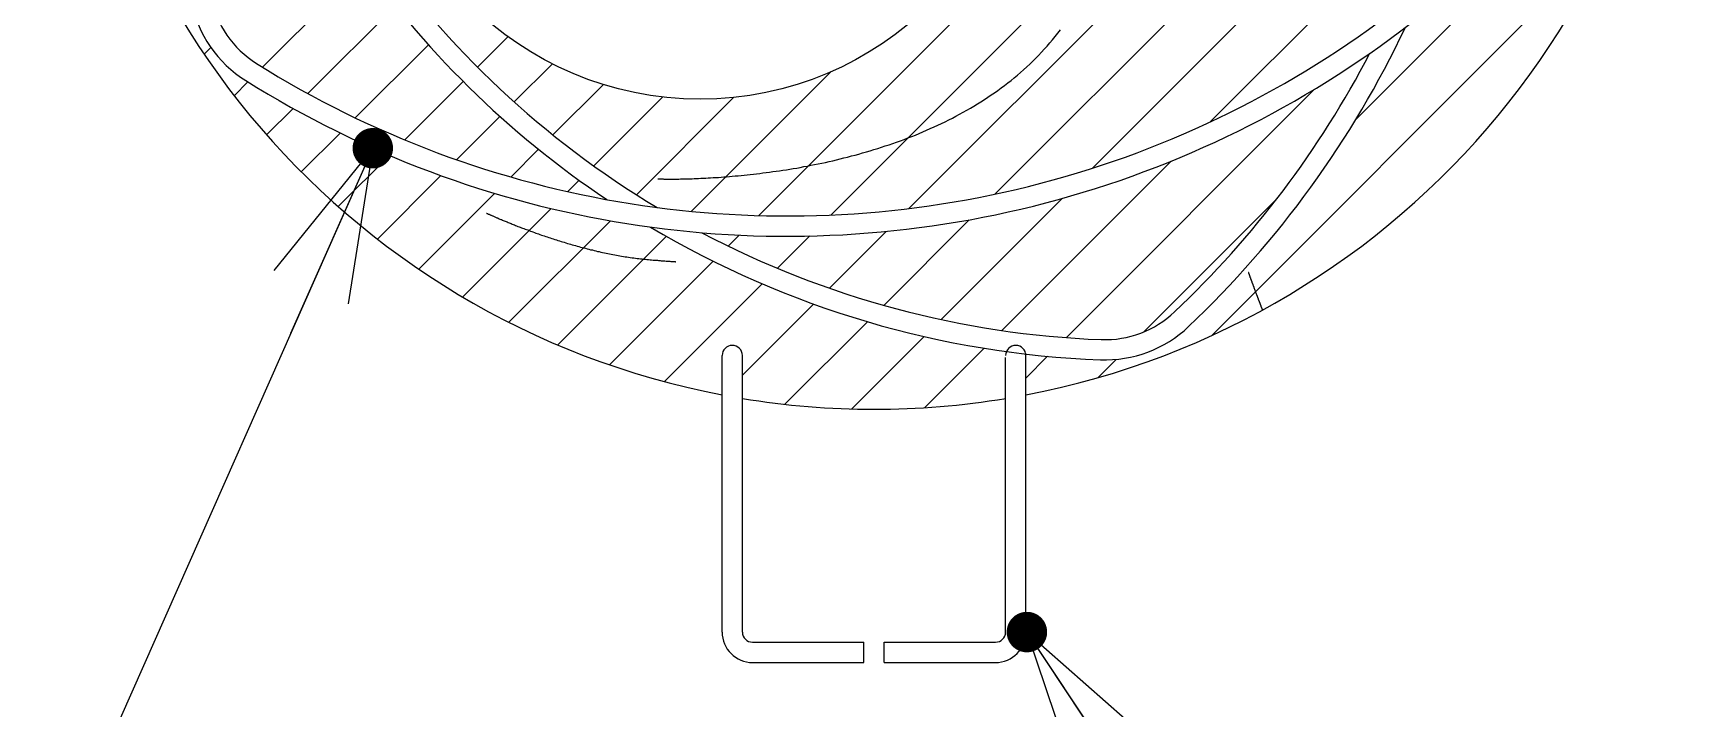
# Model space of a CAD drawing. Extents: x 443 to 1217, y -1921 to -677.
# Drawn here: x 555.49 to 577.21, y -1457.22 to -1448.33 of the extents above; entities that cross this region are included whole.
import ezdxf

# ---------------------------------------------------------------- set-up
doc = ezdxf.new("R2010")
doc.units = 0
doc.header["$MEASUREMENT"] = 0
doc.layers.get('0').update_dxf_attribs({"linetype": 'CONTINUOUS'})
for name, color, linetype in [('2', 2, 'CONTINUOUS'), ('3', 8, 'CONTINUOUS'), ('5', 7, 'CONTINUOUS')]:
    doc.layers.add(name, color=color, linetype=linetype)

# ---------------------------------------------------------------- blocks, each defined once
blk = doc.blocks.new('OPEN330A')
at = {"color": 0}
for q in [(30, 8.0385), (30, -8.0385), (40, 0)]:
    blk.add_line((0, 0), q, dxfattribs=at)
blk = doc.blocks.new('NEGDOTSMALL')
at = {"color": 0, "const_width": 4}
blk.add_lwpolyline([(-2, 0, 1), (2, 0, 1), (-2, 0)], format="xyb", dxfattribs=at)

msp = doc.modelspace()

# ---------------------------------------------------------------- linework, layer by layer
at = {"color": 7, "linetype": 'Continuous'}
for p, q in [((559.964, -1449.843), (555.085, -1460.845)), ((568.569, -1456.205), (574.554, -1465.213))]:
    msp.add_line(p, q, dxfattribs=at)
at = {"color": 0}
for q in [(558.663, -1451.452), (558.882, -1452.278), (559.641, -1451.887)]:
    msp.add_line((559.964, -1449.843), q, dxfattribs=at)
at = {"color": 0, "const_width": 0.266}
msp.add_lwpolyline([(560.096, -1449.829, 1), (559.831, -1449.857, 1), (560.096, -1449.829)], format="xyb", dxfattribs=at)
at = {"layer": '2', "color": 8, "linetype": 'Continuous'}
for p, q in [((565.041, -1450.729), (574.479, -1441.29)), ((565.99, -1450.721), (574.54, -1442.171)), ((567.017, -1450.636), (574.538, -1443.115)), ((568.149, -1450.447), (574.458, -1444.137)), ((569.431, -1450.106), (574.274, -1445.263)), ((572.893, -1449.469), (576.799, -1445.564)), ((570.981, -1449.498), (573.937, -1446.542)), ((571, -1452.305), (576.244, -1447.061)), ((558.514, -1448.779), (559.854, -1447.439)), ((559.11, -1449.125), (560.261, -1447.973)), ((557.743, -1448.607), (557.833, -1448.518)), ((559.733, -1449.444), (560.695, -1448.482)), ((561.341, -1448.777), (561.743, -1448.376)), ((561.825, -1449.235), (562.327, -1448.733)), ((558.14, -1449.153), (558.321, -1448.972)), ((560.384, -1449.734), (561.153, -1448.965)), ((564.154, -1450.673), (565.988, -1448.839)), ((562.334, -1449.668), (562.997, -1449.005)), ((562.87, -1450.074), (563.774, -1449.17)), ((563.432, -1450.454), (564.71, -1449.176)), ((569.088, -1452.333), (572.354, -1449.067)), ((558.566, -1449.668), (558.914, -1449.321)), ((561.066, -1449.994), (561.636, -1449.424)), ((559.023, -1450.154), (559.533, -1449.643)), ((559.508, -1450.61), (560.181, -1449.938)), ((561.78, -1450.222), (562.145, -1449.857)), ((568.24, -1452.239), (570.465, -1450.014)), ((560.024, -1451.037), (560.857, -1450.203)), ((562.53, -1450.414), (562.679, -1450.265)), ((560.569, -1451.433), (561.566, -1450.437)), ((561.146, -1451.798), (562.308, -1450.636)), ((567.441, -1452.096), (569.034, -1450.503)), ((570.103, -1452.26), (571.864, -1450.498)), ((561.755, -1452.131), (563.089, -1450.797)), ((566.687, -1451.909), (567.81, -1450.785)), ((562.398, -1452.43), (563.826, -1451.001)), ((564.64, -1451.129), (564.784, -1450.986)), ((565.289, -1451.422), (565.714, -1450.997)), ((565.97, -1451.683), (566.716, -1450.937)), ((563.079, -1452.691), (564.441, -1451.328)), ((563.8, -1452.912), (565.086, -1451.626)), ((564.826, -1452.827), (565.762, -1451.892)), ((565.385, -1453.21), (566.471, -1452.124)), ((566.266, -1453.271), (567.218, -1452.319)), ((567.225, -1453.254), (568.006, -1452.473)), ((568.556, -1452.865), (568.841, -1452.579)), ((569.503, -1452.86), (569.743, -1452.619))]:
    msp.add_line(p, q, dxfattribs=at)
at = {"layer": '3', "color": 3}
for p, q in [((568.976, -1448.33), (569.01, -1448.286)), ((568.761, -1448.582), (568.798, -1448.542)), ((568.798, -1448.542), (568.835, -1448.5)), ((568.835, -1448.5), (568.871, -1448.458)), ((568.871, -1448.458), (568.907, -1448.416)), ((568.907, -1448.416), (568.942, -1448.374)), ((568.942, -1448.374), (568.976, -1448.33)), ((568.566, -1448.774), (568.606, -1448.736)), ((568.606, -1448.736), (568.646, -1448.7)), ((568.646, -1448.7), (568.685, -1448.66)), ((568.685, -1448.66), (568.723, -1448.622)), ((568.723, -1448.622), (568.761, -1448.582)), ((568.317, -1448.984), (568.36, -1448.952)), ((568.36, -1448.952), (568.402, -1448.918)), ((568.402, -1448.918), (568.444, -1448.882)), ((568.444, -1448.882), (568.485, -1448.846)), ((568.485, -1448.846), (568.526, -1448.81)), ((568.526, -1448.81), (568.566, -1448.774)), ((568.009, -1449.203), (568.054, -1449.173)), ((568.054, -1449.173), (568.098, -1449.143)), ((568.098, -1449.143), (568.143, -1449.114)), ((568.143, -1449.114), (568.187, -1449.082)), ((568.187, -1449.082), (568.231, -1449.05)), ((568.231, -1449.05), (568.274, -1449.018)), ((568.274, -1449.018), (568.317, -1448.984)), ((567.636, -1449.421), (567.684, -1449.395)), ((567.684, -1449.395), (567.731, -1449.369)), ((567.731, -1449.369), (567.778, -1449.343)), ((567.778, -1449.343), (567.825, -1449.317)), ((567.825, -1449.317), (567.871, -1449.289)), ((567.871, -1449.289), (567.917, -1449.261)), ((567.917, -1449.261), (567.963, -1449.233)), ((567.963, -1449.233), (568.009, -1449.203)), ((567.151, -1449.649), (567.2, -1449.627)), ((567.2, -1449.627), (567.249, -1449.607)), ((567.249, -1449.607), (567.298, -1449.585)), ((567.298, -1449.585), (567.347, -1449.563)), ((567.347, -1449.563), (567.396, -1449.541)), ((567.396, -1449.541), (567.444, -1449.517)), ((567.444, -1449.517), (567.492, -1449.495)), ((567.492, -1449.495), (567.541, -1449.471)), ((567.541, -1449.471), (567.589, -1449.447)), ((567.589, -1449.447), (567.636, -1449.421)), ((566.556, -1449.861), (566.606, -1449.845)), ((566.606, -1449.845), (566.656, -1449.831)), ((566.656, -1449.831), (566.705, -1449.813)), ((566.705, -1449.813), (566.755, -1449.797)), ((566.755, -1449.797), (566.805, -1449.781)), ((566.805, -1449.781), (566.854, -1449.763)), ((566.854, -1449.763), (566.904, -1449.745)), ((566.904, -1449.745), (566.953, -1449.727)), ((566.953, -1449.727), (567.003, -1449.707)), ((567.003, -1449.707), (567.053, -1449.689)), ((567.053, -1449.689), (567.102, -1449.669)), ((567.102, -1449.669), (567.151, -1449.649)), ((565.728, -1450.067), (565.775, -1450.059)), ((565.775, -1450.059), (565.823, -1450.049)), ((565.823, -1450.049), (565.871, -1450.039)), ((565.871, -1450.039), (565.919, -1450.029)), ((565.919, -1450.029), (565.967, -1450.017)), ((565.967, -1450.017), (566.015, -1450.007)), ((566.015, -1450.007), (566.064, -1449.995)), ((566.064, -1449.995), (566.112, -1449.983)), ((566.112, -1449.983), (566.161, -1449.971)), ((566.161, -1449.971), (566.21, -1449.959)), ((566.21, -1449.959), (566.26, -1449.945)), ((566.26, -1449.945), (566.309, -1449.933)), ((566.309, -1449.933), (566.358, -1449.919)), ((566.358, -1449.919), (566.408, -1449.905)), ((566.408, -1449.905), (566.457, -1449.891)), ((566.457, -1449.891), (566.506, -1449.877)), ((566.506, -1449.877), (566.556, -1449.861)), ((563.714, -1450.244), (563.715, -1450.244)), ((563.715, -1450.244), (563.717, -1450.246)), ((563.717, -1450.246), (563.72, -1450.246)), ((563.72, -1450.246), (563.724, -1450.246)), ((563.724, -1450.246), (563.73, -1450.246)), ((563.73, -1450.246), (563.736, -1450.246)), ((563.736, -1450.246), (563.743, -1450.246)), ((563.743, -1450.246), (563.752, -1450.246)), ((563.752, -1450.246), (563.761, -1450.246)), ((563.761, -1450.246), (563.771, -1450.246)), ((563.771, -1450.246), (563.782, -1450.246)), ((563.782, -1450.246), (563.794, -1450.248)), ((563.794, -1450.248), (563.808, -1450.248)), ((563.808, -1450.248), (563.822, -1450.248)), ((563.822, -1450.248), (563.837, -1450.248)), ((563.837, -1450.248), (563.853, -1450.248)), ((563.853, -1450.248), (563.869, -1450.248)), ((563.869, -1450.248), (563.887, -1450.248)), ((563.887, -1450.248), (563.906, -1450.248)), ((563.906, -1450.248), (563.925, -1450.248)), ((563.925, -1450.248), (563.945, -1450.248)), ((563.945, -1450.248), (563.966, -1450.248)), ((563.966, -1450.248), (563.988, -1450.248)), ((563.988, -1450.248), (564.011, -1450.246)), ((564.011, -1450.246), (564.035, -1450.246)), ((564.035, -1450.246), (564.059, -1450.246)), ((564.059, -1450.246), (564.084, -1450.246)), ((564.084, -1450.246), (564.11, -1450.244)), ((564.11, -1450.244), (564.137, -1450.244)), ((564.137, -1450.244), (564.164, -1450.244)), ((564.164, -1450.244), (564.192, -1450.242)), ((564.192, -1450.242), (564.221, -1450.242)), ((564.221, -1450.242), (564.25, -1450.24)), ((564.25, -1450.24), (564.281, -1450.238)), ((564.281, -1450.238), (564.311, -1450.238)), ((564.311, -1450.238), (564.343, -1450.236)), ((564.343, -1450.236), (564.375, -1450.234)), ((564.375, -1450.234), (564.408, -1450.232)), ((564.408, -1450.232), (564.442, -1450.23)), ((564.442, -1450.23), (564.476, -1450.228)), ((564.476, -1450.228), (564.51, -1450.226)), ((564.51, -1450.226), (564.546, -1450.222)), ((564.546, -1450.222), (564.582, -1450.22)), ((564.582, -1450.22), (564.618, -1450.218)), ((564.618, -1450.218), (564.655, -1450.214)), ((564.655, -1450.214), (564.693, -1450.212)), ((564.693, -1450.212), (564.731, -1450.208)), ((564.731, -1450.208), (564.77, -1450.204)), ((564.77, -1450.204), (564.809, -1450.2)), ((564.809, -1450.2), (564.849, -1450.196)), ((564.849, -1450.196), (564.889, -1450.192)), ((564.889, -1450.192), (564.929, -1450.188)), ((564.929, -1450.188), (564.97, -1450.184)), ((564.97, -1450.184), (565.012, -1450.178)), ((565.012, -1450.178), (565.054, -1450.174)), ((565.054, -1450.174), (565.096, -1450.168)), ((565.096, -1450.168), (565.139, -1450.162)), ((565.139, -1450.162), (565.182, -1450.156)), ((565.182, -1450.156), (565.226, -1450.15)), ((565.226, -1450.15), (565.27, -1450.145)), ((565.27, -1450.145), (565.314, -1450.139)), ((565.314, -1450.139), (565.359, -1450.133)), ((565.359, -1450.133), (565.404, -1450.125)), ((565.404, -1450.125), (565.449, -1450.117)), ((565.449, -1450.117), (565.495, -1450.111)), ((565.495, -1450.111), (565.541, -1450.103)), ((565.541, -1450.103), (565.587, -1450.095)), ((565.587, -1450.095), (565.634, -1450.085)), ((565.634, -1450.085), (565.681, -1450.077)), ((565.681, -1450.077), (565.728, -1450.067)), ((561.46, -1450.696), (561.46, -1450.696)), ((561.46, -1450.696), (561.46, -1450.698)), ((561.46, -1450.698), (561.461, -1450.698)), ((561.461, -1450.698), (561.463, -1450.698)), ((561.463, -1450.698), (561.465, -1450.7)), ((561.465, -1450.7), (561.467, -1450.7)), ((561.467, -1450.7), (561.469, -1450.702)), ((561.469, -1450.702), (561.472, -1450.702)), ((561.472, -1450.702), (561.476, -1450.704)), ((561.476, -1450.704), (561.479, -1450.706)), ((561.479, -1450.706), (561.483, -1450.708)), ((561.483, -1450.708), (561.488, -1450.71)), ((561.488, -1450.71), (561.493, -1450.712)), ((561.493, -1450.712), (561.498, -1450.714)), ((561.498, -1450.714), (561.503, -1450.716)), ((561.503, -1450.716), (561.509, -1450.72)), ((561.509, -1450.72), (561.515, -1450.722)), ((561.515, -1450.722), (561.522, -1450.724)), ((561.522, -1450.724), (561.528, -1450.728)), ((561.528, -1450.728), (561.536, -1450.73)), ((561.536, -1450.73), (561.543, -1450.734)), ((561.543, -1450.734), (561.551, -1450.738)), ((561.551, -1450.738), (561.559, -1450.742)), ((561.559, -1450.742), (561.567, -1450.744)), ((561.567, -1450.744), (561.576, -1450.748)), ((561.576, -1450.748), (561.585, -1450.752)), ((561.585, -1450.752), (561.595, -1450.756)), ((561.595, -1450.756), (561.604, -1450.76)), ((561.604, -1450.76), (561.614, -1450.764)), ((561.614, -1450.764), (561.625, -1450.77)), ((561.625, -1450.77), (561.635, -1450.774)), ((561.635, -1450.774), (561.646, -1450.778)), ((561.646, -1450.778), (561.657, -1450.782)), ((561.657, -1450.782), (561.668, -1450.788)), ((561.668, -1450.788), (561.68, -1450.792)), ((561.68, -1450.792), (561.692, -1450.798)), ((561.692, -1450.798), (561.704, -1450.802)), ((561.704, -1450.802), (561.717, -1450.808)), ((561.717, -1450.808), (561.73, -1450.812)), ((561.73, -1450.812), (561.743, -1450.818)), ((561.743, -1450.818), (561.756, -1450.824)), ((561.756, -1450.824), (561.77, -1450.83)), ((561.77, -1450.83), (561.784, -1450.834)), ((561.784, -1450.834), (561.798, -1450.84)), ((561.798, -1450.84), (561.812, -1450.846)), ((561.812, -1450.846), (561.826, -1450.852)), ((561.826, -1450.852), (561.841, -1450.858)), ((561.841, -1450.858), (561.856, -1450.864)), ((561.856, -1450.864), (561.871, -1450.87)), ((561.871, -1450.87), (561.887, -1450.876)), ((561.887, -1450.876), (561.903, -1450.882)), ((561.903, -1450.882), (561.919, -1450.888)), ((561.919, -1450.888), (561.935, -1450.894)), ((561.935, -1450.894), (561.951, -1450.9)), ((561.951, -1450.9), (561.968, -1450.906)), ((561.968, -1450.906), (561.984, -1450.912)), ((561.984, -1450.912), (562.001, -1450.918)), ((562.001, -1450.918), (562.019, -1450.924)), ((562.019, -1450.924), (562.036, -1450.932)), ((562.036, -1450.932), (562.054, -1450.938)), ((562.054, -1450.938), (562.071, -1450.944)), ((562.071, -1450.944), (562.089, -1450.95)), ((562.089, -1450.95), (562.107, -1450.958)), ((562.107, -1450.958), (562.126, -1450.964)), ((562.126, -1450.964), (562.144, -1450.97)), ((562.144, -1450.97), (562.163, -1450.976)), ((562.163, -1450.976), (562.182, -1450.984)), ((562.182, -1450.984), (562.201, -1450.99)), ((562.201, -1450.99), (562.22, -1450.996)), ((562.22, -1450.996), (562.239, -1451.002)), ((562.239, -1451.002), (562.259, -1451.01)), ((562.259, -1451.01), (562.278, -1451.016)), ((562.278, -1451.016), (562.298, -1451.022)), ((562.298, -1451.022), (562.318, -1451.03)), ((562.318, -1451.03), (562.338, -1451.036)), ((562.338, -1451.036), (562.358, -1451.042)), ((562.358, -1451.042), (562.378, -1451.048)), ((562.378, -1451.048), (562.399, -1451.056)), ((562.399, -1451.056), (562.419, -1451.062)), ((562.419, -1451.062), (562.44, -1451.068)), ((562.44, -1451.068), (562.461, -1451.074)), ((562.461, -1451.074), (562.482, -1451.08)), ((562.482, -1451.08), (562.503, -1451.088)), ((562.503, -1451.088), (562.524, -1451.094)), ((562.524, -1451.094), (562.545, -1451.1)), ((562.545, -1451.1), (562.566, -1451.106)), ((562.566, -1451.106), (562.588, -1451.112)), ((562.588, -1451.112), (562.609, -1451.118)), ((562.609, -1451.118), (562.631, -1451.124)), ((562.631, -1451.124), (562.653, -1451.13)), ((562.653, -1451.13), (562.674, -1451.136)), ((562.674, -1451.136), (562.696, -1451.142)), ((562.696, -1451.142), (562.718, -1451.148)), ((562.718, -1451.148), (562.74, -1451.153)), ((562.74, -1451.153), (562.763, -1451.159)), ((562.763, -1451.159), (562.785, -1451.165)), ((562.785, -1451.165), (562.807, -1451.171)), ((562.807, -1451.171), (562.829, -1451.177)), ((562.829, -1451.177), (562.852, -1451.181)), ((562.852, -1451.181), (562.874, -1451.187)), ((562.874, -1451.187), (562.897, -1451.193)), ((562.897, -1451.193), (562.919, -1451.199)), ((562.919, -1451.199), (562.942, -1451.203)), ((562.942, -1451.203), (562.964, -1451.209)), ((562.964, -1451.209), (562.987, -1451.213)), ((562.987, -1451.213), (563.01, -1451.219)), ((563.01, -1451.219), (563.032, -1451.223)), ((563.032, -1451.223), (563.055, -1451.227)), ((563.055, -1451.227), (563.078, -1451.233)), ((563.078, -1451.233), (563.1, -1451.237)), ((563.1, -1451.237), (563.123, -1451.241)), ((563.123, -1451.241), (563.146, -1451.245)), ((563.146, -1451.245), (563.169, -1451.249)), ((563.169, -1451.249), (563.192, -1451.255)), ((563.192, -1451.255), (563.214, -1451.259)), ((563.214, -1451.259), (563.237, -1451.261)), ((563.237, -1451.261), (563.26, -1451.265)), ((563.26, -1451.265), (563.283, -1451.269)), ((563.283, -1451.269), (563.305, -1451.273)), ((563.305, -1451.273), (563.328, -1451.277)), ((563.328, -1451.277), (563.351, -1451.279)), ((563.351, -1451.279), (563.374, -1451.283)), ((563.374, -1451.283), (563.396, -1451.285)), ((563.396, -1451.285), (563.419, -1451.289)), ((563.419, -1451.289), (563.441, -1451.291)), ((563.441, -1451.291), (563.463, -1451.293)), ((563.463, -1451.293), (563.485, -1451.297)), ((563.485, -1451.297), (563.506, -1451.299)), ((563.506, -1451.299), (563.528, -1451.301)), ((563.528, -1451.301), (563.549, -1451.303)), ((563.549, -1451.303), (563.57, -1451.305)), ((563.57, -1451.305), (563.591, -1451.307)), ((563.591, -1451.307), (563.611, -1451.309)), ((563.611, -1451.309), (563.631, -1451.311)), ((563.631, -1451.311), (563.651, -1451.313)), ((563.651, -1451.313), (563.67, -1451.315)), ((563.67, -1451.315), (563.688, -1451.317)), ((563.688, -1451.317), (563.707, -1451.317)), ((563.707, -1451.317), (563.724, -1451.319)), ((563.724, -1451.319), (563.742, -1451.321)), ((563.742, -1451.321), (563.759, -1451.323)), ((563.759, -1451.323), (563.775, -1451.323)), ((563.775, -1451.323), (563.791, -1451.325)), ((563.791, -1451.325), (563.806, -1451.325)), ((563.806, -1451.325), (563.821, -1451.327)), ((563.821, -1451.327), (563.835, -1451.327)), ((563.835, -1451.327), (563.848, -1451.329)), ((563.848, -1451.329), (563.86, -1451.329)), ((563.86, -1451.329), (563.872, -1451.329)), ((563.872, -1451.329), (563.883, -1451.331)), ((563.883, -1451.331), (563.894, -1451.331)), ((563.894, -1451.331), (563.903, -1451.331)), ((563.903, -1451.331), (563.912, -1451.333)), ((563.912, -1451.333), (563.92, -1451.333)), ((563.92, -1451.333), (563.928, -1451.333)), ((563.928, -1451.333), (563.934, -1451.333)), ((563.934, -1451.333), (563.94, -1451.333)), ((563.94, -1451.333), (563.944, -1451.335)), ((563.944, -1451.335), (563.948, -1451.335)), ((571.487, -1451.479), (571.486, -1451.477)), ((571.487, -1451.481), (571.487, -1451.479)), ((571.487, -1451.479), (571.487, -1451.479)), ((571.488, -1451.481), (571.487, -1451.481)), ((571.488, -1451.483), (571.488, -1451.481)), ((571.489, -1451.485), (571.488, -1451.483)), ((571.489, -1451.487), (571.489, -1451.485)), ((571.49, -1451.489), (571.489, -1451.487)), ((571.491, -1451.491), (571.49, -1451.489)), ((571.491, -1451.493), (571.491, -1451.491)), ((571.492, -1451.495), (571.491, -1451.493)), ((571.493, -1451.497), (571.492, -1451.495)), ((571.494, -1451.499), (571.493, -1451.497)), ((571.495, -1451.501), (571.494, -1451.499)), ((571.496, -1451.505), (571.495, -1451.501)), ((571.497, -1451.507), (571.496, -1451.505)), ((571.498, -1451.509), (571.497, -1451.507)), ((571.499, -1451.513), (571.498, -1451.509)), ((571.5, -1451.517), (571.499, -1451.513)), ((571.501, -1451.519), (571.5, -1451.517)), ((571.502, -1451.523), (571.501, -1451.519)), ((571.503, -1451.525), (571.502, -1451.523)), ((571.505, -1451.529), (571.503, -1451.525)), ((571.506, -1451.533), (571.505, -1451.529)), ((571.507, -1451.537), (571.506, -1451.533)), ((571.508, -1451.541), (571.507, -1451.537)), ((571.51, -1451.545), (571.508, -1451.541)), ((571.511, -1451.549), (571.51, -1451.545)), ((571.513, -1451.553), (571.511, -1451.549)), ((571.514, -1451.557), (571.513, -1451.553)), ((571.516, -1451.561), (571.514, -1451.557)), ((571.517, -1451.565), (571.516, -1451.561)), ((571.519, -1451.569), (571.517, -1451.565)), ((571.521, -1451.573), (571.519, -1451.569)), ((571.522, -1451.577), (571.521, -1451.573)), ((571.524, -1451.583), (571.522, -1451.577)), ((571.526, -1451.587), (571.524, -1451.583)), ((571.527, -1451.591), (571.526, -1451.587)), ((571.529, -1451.597), (571.527, -1451.591)), ((571.531, -1451.601), (571.529, -1451.597)), ((571.532, -1451.605), (571.531, -1451.601)), ((571.534, -1451.611), (571.532, -1451.605)), ((571.536, -1451.615), (571.534, -1451.611)), ((571.538, -1451.621), (571.536, -1451.615)), ((571.54, -1451.625), (571.538, -1451.621)), ((571.542, -1451.631), (571.54, -1451.625)), ((571.544, -1451.635), (571.542, -1451.631)), ((571.545, -1451.641), (571.544, -1451.635)), ((571.547, -1451.645), (571.545, -1451.641)), ((571.549, -1451.651), (571.547, -1451.645)), ((571.551, -1451.657), (571.549, -1451.651)), ((571.553, -1451.661), (571.551, -1451.657)), ((571.555, -1451.667), (571.553, -1451.661)), ((571.557, -1451.671), (571.555, -1451.667)), ((571.559, -1451.677), (571.557, -1451.671)), ((571.561, -1451.683), (571.559, -1451.677)), ((571.563, -1451.687), (571.561, -1451.683)), ((571.565, -1451.693), (571.563, -1451.687)), ((571.567, -1451.699), (571.565, -1451.693)), ((571.569, -1451.705), (571.567, -1451.699)), ((571.571, -1451.709), (571.569, -1451.705)), ((571.573, -1451.715), (571.571, -1451.709)), ((571.575, -1451.721), (571.573, -1451.715)), ((571.577, -1451.725), (571.575, -1451.721)), ((571.579, -1451.731), (571.577, -1451.725)), ((571.581, -1451.737), (571.579, -1451.731)), ((571.583, -1451.741), (571.581, -1451.737)), ((571.585, -1451.747), (571.583, -1451.741)), ((571.587, -1451.753), (571.585, -1451.747)), ((571.589, -1451.757), (571.587, -1451.753)), ((571.591, -1451.763), (571.589, -1451.757)), ((571.593, -1451.769), (571.591, -1451.763)), ((571.595, -1451.773), (571.593, -1451.769)), ((571.597, -1451.779), (571.595, -1451.773)), ((571.599, -1451.785), (571.597, -1451.779)), ((571.601, -1451.789), (571.599, -1451.785)), ((571.603, -1451.795), (571.601, -1451.789)), ((571.605, -1451.801), (571.603, -1451.795)), ((571.607, -1451.805), (571.605, -1451.801)), ((571.609, -1451.811), (571.607, -1451.805)), ((571.611, -1451.815), (571.609, -1451.811)), ((571.613, -1451.821), (571.611, -1451.815)), ((571.615, -1451.825), (571.613, -1451.821)), ((571.617, -1451.831), (571.615, -1451.825)), ((571.618, -1451.835), (571.617, -1451.831)), ((571.62, -1451.841), (571.618, -1451.835)), ((571.622, -1451.845), (571.62, -1451.841)), ((571.624, -1451.849), (571.622, -1451.845)), ((571.626, -1451.855), (571.624, -1451.849)), ((571.627, -1451.859), (571.626, -1451.855)), ((571.629, -1451.863), (571.627, -1451.859)), ((571.631, -1451.869), (571.629, -1451.863)), ((571.633, -1451.873), (571.631, -1451.869)), ((571.634, -1451.877), (571.633, -1451.873)), ((571.636, -1451.881), (571.634, -1451.877)), ((571.637, -1451.885), (571.636, -1451.881)), ((571.639, -1451.889), (571.637, -1451.885)), ((571.641, -1451.893), (571.639, -1451.889)), ((571.642, -1451.897), (571.641, -1451.893)), ((571.644, -1451.901), (571.642, -1451.897)), ((571.645, -1451.905), (571.644, -1451.901)), ((571.647, -1451.909), (571.645, -1451.905)), ((571.648, -1451.913), (571.647, -1451.909)), ((571.649, -1451.917), (571.648, -1451.913)), ((571.651, -1451.921), (571.649, -1451.917)), ((571.652, -1451.923), (571.651, -1451.921)), ((571.653, -1451.927), (571.652, -1451.923)), ((571.654, -1451.931), (571.653, -1451.927)), ((571.656, -1451.933), (571.654, -1451.931)), ((571.657, -1451.937), (571.656, -1451.933)), ((571.658, -1451.939), (571.657, -1451.937)), ((571.659, -1451.941), (571.658, -1451.939)), ((571.66, -1451.945), (571.659, -1451.941)), ((571.661, -1451.947), (571.66, -1451.945)), ((571.662, -1451.949), (571.661, -1451.947)), ((571.663, -1451.951), (571.662, -1451.949)), ((571.664, -1451.955), (571.663, -1451.951)), ((571.664, -1451.957), (571.664, -1451.955)), ((571.665, -1451.959), (571.664, -1451.957)), ((571.666, -1451.959), (571.665, -1451.959)), ((571.667, -1451.961), (571.666, -1451.959)), ((571.667, -1451.963), (571.667, -1451.961)), ((571.668, -1451.965), (571.667, -1451.963)), ((571.669, -1451.967), (571.668, -1451.965)), ((571.668, -1451.965), (571.668, -1451.965)), ((571.669, -1451.969), (571.669, -1451.967)), ((571.67, -1451.969), (571.669, -1451.969))]:
    msp.add_line(p, q, dxfattribs=at)
at = {"layer": '3', "color": 3, "linetype": 'Continuous'}
for p, q in [((564.56, -1456.205), (564.56, -1452.569)), ((564.826, -1456.205), (564.826, -1452.569)), ((568.289, -1456.205), (568.289, -1452.593)), ((568.556, -1456.205), (568.556, -1452.543)), ((564.959, -1456.339), (566.424, -1456.339)), ((566.424, -1456.605), (566.424, -1456.339)), ((566.691, -1456.605), (566.691, -1456.339)), ((566.691, -1456.339), (568.156, -1456.339)), ((564.959, -1456.605), (566.424, -1456.605)), ((566.691, -1456.605), (568.156, -1456.605))]:
    msp.add_line(p, q, dxfattribs=at)
for centre, radius, start, end in [((566.558, -1442.619), 10.656, 100.8069, 259.1931), ((566.558, -1442.619), 10.656, 280.8069, 79.1931), ((570.008, -1440.112), 12.256, 190.7649, 239.0501), ((570.008, -1440.112), 12.522, 193.4544, 236.2098), ((565.415, -1437.58), 13.154, 237.9493, 329.9852), ((565.415, -1437.58), 13.42, 237.9493, 329.9852), ((559.141, -1447.6), 1.332, 191.1441, 237.9493), ((559.141, -1447.6), 1.598, 191.1441, 237.9493), ((561.638, -1442.619), 13.176, 313.4255, 334.6769), ((561.638, -1442.619), 12.91, 313.4255, 332.4271), ((570.008, -1440.112), 12.522, 239.3034, 267.8404), ((570.008, -1440.112), 12.256, 242.2056, 267.8404), ((569.597, -1451.028), 1.332, 267.8404, 313.4255), ((569.597, -1451.028), 1.598, 267.8404, 313.4255), ((564.693, -1452.569), 0.133, 0, 180), ((568.422, -1452.569), 0.133, 0, 180), ((566.558, -1442.619), 10.656, 260.648, 279.352), ((564.959, -1456.205), 0.4, 180, 270), ((564.959, -1456.205), 0.133, 180, 270), ((568.156, -1456.205), 0.133, 270, 0), ((568.156, -1456.205), 0.4, 270, 0)]:
    msp.add_arc(centre, radius, start, end, dxfattribs=at)
at = {"layer": '5', "color": 3, "linetype": 'Continuous'}
msp.add_circle((564.27, -1444.907), 4.292, dxfattribs=at)

# ---------------------------------------------------------------- block references
at = {"color": 7, "linetype": 'Continuous', "yscale": 0.0666004230440183, "zscale": 0.06660042304401832}
for name, xscale, rotation in [('OPEN330A', -0.06660042304401832, 123.5978325040049), ('NEGDOTSMALL', -0.0666004230440183, 160.5560862681394)]:
    msp.add_blockref(name, (568.569, -1456.205), dxfattribs=dict(at, xscale=xscale, rotation=rotation))

doc.saveas('drawing.dxf')
